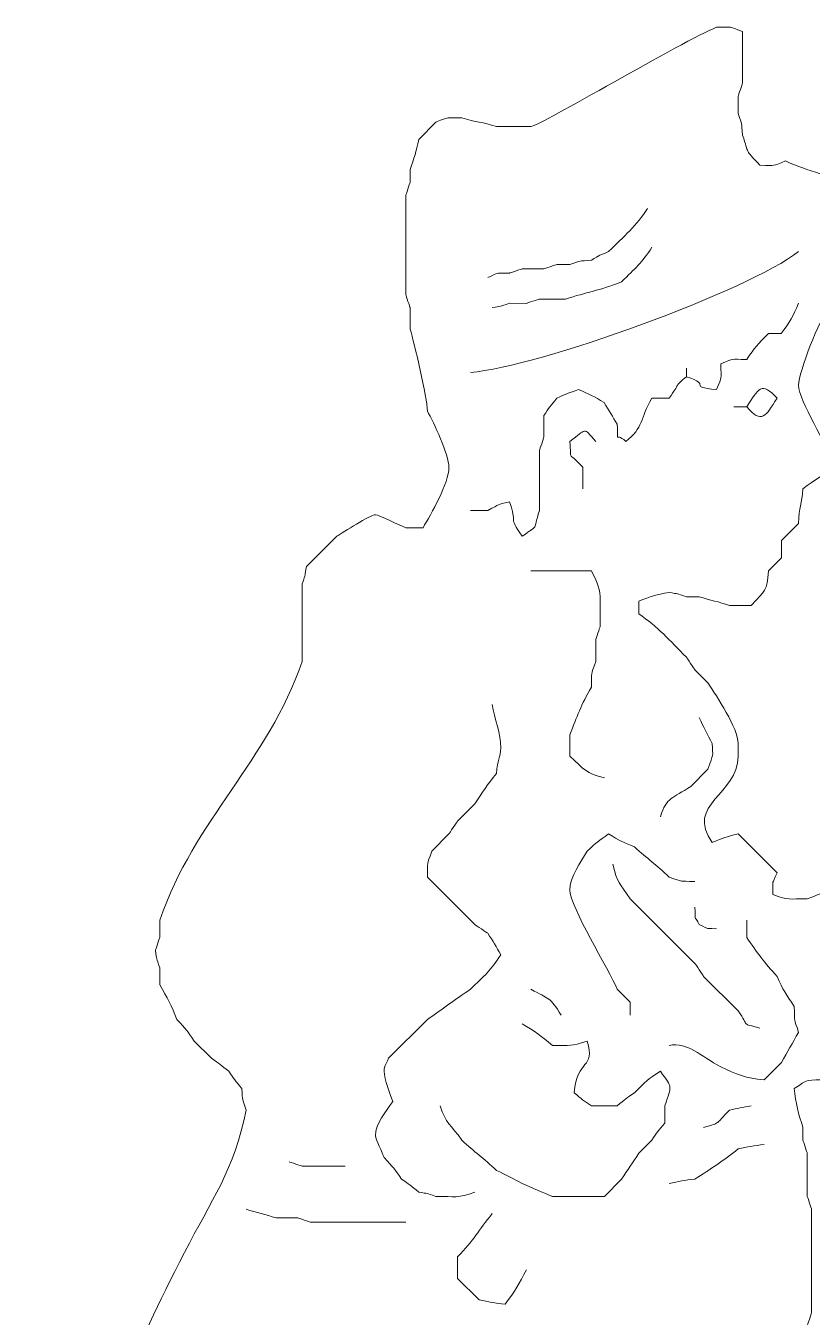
# Model space of a CAD drawing. Header units: millimetres. Extents: x -1760 to -1105, y 422 to 906.
# Drawn here: x -1758.11 to -1732.61, y 591.81 to 633.72 of the extents above; entities that cross this region are included whole.
import ezdxf

# ---------------------------------------------------------------- set-up
doc = ezdxf.new("R2010")
doc.units = ezdxf.units.MM
doc.header["$MEASUREMENT"] = 0
doc.layers.add('layer 1', color=7, linetype='Continuous')

msp = doc.modelspace()

# ---------------------------------------------------------------- linework, layer by layer
at = {"layer": 'layer 1', "color": 225, "lineweight": 0}
for points, knots in [([(-1714.4284, 573.472), (-1714.4284, 573.472), (-1714.0084, 573.052), (-1714.0084, 573.052), (-1714.0084, 573.052), (-1712.8104, 572.7995), (-1711.8244, 571.8999), (-1710.6483, 571.6519), (-1710.6483, 571.6519), (-1709.8595, 571.0294), (-1708.2519, 570.0632), (-1707.2881, 569.4119), (-1707.2881, 569.4119), (-1707.2881, 569.4119), (-1706.728, 568.8517), (-1706.728, 568.8517), (-1706.728, 568.8517), (-1706.5, 568.5108), (-1706.4707, 568.4799), (-1706.168, 568.152), (-1706.168, 568.152), (-1705.9449, 567.5953), (-1705.6082, 567.109), (-1705.6082, 566.4719), (-1705.6082, 566.4719), (-1705.6082, 566.4719), (-1705.6082, 566.0519), (-1705.6082, 566.0519), (-1705.6082, 566.0519), (-1705.6082, 566.0519), (-1705.6082, 565.2118), (-1705.6082, 565.2118), (-1705.6082, 565.2118), (-1705.612, 565.2035), (-1705.7396, 564.8153), (-1705.748, 564.7918), (-1705.748, 564.7918), (-1705.748, 564.7918), (-1705.748, 564.2318), (-1705.748, 564.2318), (-1705.748, 564.2318), (-1705.7519, 564.2235), (-1705.8796, 563.8353), (-1705.8881, 563.8116), (-1705.8881, 563.8116), (-1705.8881, 563.8116), (-1705.8881, 562.9717), (-1705.8881, 562.9717), (-1705.8881, 562.9717), (-1705.8881, 562.9717), (-1705.8883, 562.6917), (-1705.8883, 562.6917), (-1705.8883, 562.6917), (-1705.8883, 562.6917), (-1705.8881, 562.2718), (-1705.8881, 562.2718), (-1705.8881, 562.2718), (-1705.7519, 561.8608), (-1705.748, 561.2335), (-1705.748, 561.2335), (-1705.748, 561.2335), (-1705.748, 561.2335), (-1709.6566, 561.2335), (-1709.6566, 561.2335), (-1709.6566, 561.2335), (-1709.6566, 561.2335), (-1709.6494, 556.2564), (-1709.6494, 556.2564), (-1709.6494, 556.2564), (-1709.6494, 556.2564), (-1718.8663, 556.2432), (-1718.8663, 556.2432), (-1718.8663, 556.2432), (-1718.8663, 556.2432), (-1718.8736, 561.2337), (-1718.8736, 561.2337), (-1718.8736, 561.2337), (-1718.8736, 561.2337), (-1743.5502, 561.2337), (-1743.5502, 561.2337), (-1743.5502, 561.2337), (-1743.5502, 561.2337), (-1743.5428, 556.1675), (-1743.5428, 556.1675), (-1743.5428, 556.1675), (-1743.5428, 556.1675), (-1752.7599, 556.1543), (-1752.7599, 556.1543), (-1752.7599, 556.1543), (-1752.7599, 556.1543), (-1752.7674, 561.2339), (-1752.7674, 561.2339), (-1752.7674, 561.2339), (-1752.7674, 561.2339), (-1756.571, 561.2339), (-1756.571, 561.2339), (-1756.571, 561.2339), (-1756.571, 561.2339), (-1757.4109, 562.4122), (-1757.4109, 562.4122), (-1757.4109, 562.4122), (-1757.4489, 562.8928), (-1757.4058, 562.6644), (-1757.5512, 563.1121), (-1757.5512, 563.1121), (-1757.5512, 563.1121), (-1757.551, 563.532), (-1757.551, 563.532), (-1757.551, 563.532), (-1757.551, 563.532), (-1757.551, 564.232), (-1757.551, 564.232), (-1757.551, 564.232), (-1757.551, 564.232), (-1757.551, 564.792), (-1757.551, 564.792), (-1757.551, 564.792), (-1757.4169, 565.2056), (-1757.0224, 566.9044), (-1756.9908, 567.3124), (-1756.9908, 567.3124), (-1756.6115, 567.9698), (-1756.3748, 568.8311), (-1756.0503, 569.5525), (-1756.0503, 569.5525), (-1755.7162, 570.2942), (-1755.0643, 571.2395), (-1754.611, 571.9325), (-1754.611, 571.9325), (-1754.611, 571.9325), (-1753.0709, 573.4724), (-1753.0709, 573.4724), (-1753.0709, 573.4724), (-1752.5627, 573.8158), (-1752.7053, 573.6375), (-1752.371, 574.1726), (-1752.371, 574.1726), (-1752.7243, 574.7059), (-1753.13, 574.8777), (-1753.771, 575.0126), (-1753.771, 575.0126), (-1754.3122, 575.4398), (-1755.3779, 576.1247), (-1756.0111, 576.5525), (-1756.0111, 576.5525), (-1756.0111, 576.5525), (-1756.571, 577.1127), (-1756.571, 577.1127), (-1756.571, 577.1127), (-1756.9797, 577.7173), (-1758.1112, 578.9473), (-1758.1112, 579.6327), (-1758.1112, 579.6327), (-1758.1112, 579.6327), (-1758.1114, 580.0527), (-1758.1114, 580.0527), (-1758.1114, 580.0527), (-1757.1074, 583.1481), (-1756.4452, 586.2795), (-1755.1332, 589.2931), (-1755.1332, 589.2931), (-1754.3788, 591.0249), (-1753.8511, 592.2076), (-1752.9695, 593.9134), (-1752.9695, 593.9134), (-1752.1059, 595.5843), (-1751.3316, 596.6245), (-1750.9708, 598.5335), (-1750.9708, 598.5335), (-1751.107, 598.9447), (-1751.0769, 598.7912), (-1751.1109, 599.2336), (-1751.1109, 599.2336), (-1751.3097, 599.4853), (-1751.36, 599.5375), (-1751.5307, 599.7933), (-1751.5307, 599.7933), (-1751.7824, 599.9924), (-1751.8348, 600.0424), (-1752.0907, 600.2135), (-1752.0907, 600.2135), (-1752.0907, 600.2135), (-1752.6508, 600.7735), (-1752.6508, 600.7735), (-1752.6508, 600.7735), (-1752.8788, 601.1148), (-1752.9081, 601.1455), (-1753.2104, 601.4732), (-1753.2104, 601.4732), (-1753.3889, 601.9175), (-1753.5218, 602.1779), (-1753.7706, 602.5936), (-1753.7706, 602.5936), (-1753.7706, 602.5936), (-1753.7706, 603.1535), (-1753.7706, 603.1535), (-1753.7706, 603.1535), (-1753.8943, 603.4974), (-1753.8488, 603.3936), (-1753.9107, 603.7135), (-1753.9107, 603.7135), (-1753.9068, 603.7218), (-1753.7791, 604.11), (-1753.7708, 604.1335), (-1753.7708, 604.1335), (-1753.7708, 604.1335), (-1753.7706, 604.6935), (-1753.7706, 604.6935), (-1753.7706, 604.6935), (-1752.6275, 607.9969), (-1750.281, 609.8268), (-1749.1503, 613.0938), (-1749.1503, 613.0938), (-1749.1503, 613.0938), (-1749.1503, 615.6139), (-1749.1503, 615.6139), (-1749.1503, 615.6139), (-1749.0265, 615.9582), (-1749.0722, 615.8539), (-1749.0103, 616.1737), (-1749.0103, 616.1737), (-1749.0103, 616.1737), (-1748.0303, 617.1539), (-1748.0303, 617.1539), (-1748.0303, 617.1539), (-1747.8124, 617.2846), (-1746.9448, 617.8538), (-1746.7702, 617.8538), (-1746.7702, 617.8538), (-1746.6829, 617.854), (-1745.9597, 617.5021), (-1745.79, 617.434), (-1745.79, 617.434), (-1745.79, 617.434), (-1745.23, 617.4338), (-1745.23, 617.4338), (-1745.23, 617.4338), (-1744.9677, 617.8716), (-1744.39, 618.8933), (-1744.39, 619.394), (-1744.39, 619.394), (-1744.39, 619.787), (-1744.8848, 620.8586), (-1745.0901, 621.2142), (-1745.0901, 621.2142), (-1745.0996, 621.6585), (-1745.5062, 623.4305), (-1745.6499, 623.8743), (-1745.6499, 623.8743), (-1745.6499, 623.8743), (-1745.6499, 624.5744), (-1745.6499, 624.5744), (-1745.6499, 624.5744), (-1745.6538, 624.5827), (-1745.7815, 624.9711), (-1745.79, 624.9942), (-1745.79, 624.9942), (-1745.79, 624.9942), (-1745.7902, 625.9744), (-1745.7902, 625.9744), (-1745.7902, 625.9744), (-1745.7902, 625.9744), (-1745.79, 627.5144), (-1745.79, 627.5144), (-1745.79, 627.5144), (-1745.79, 627.5144), (-1745.79, 628.2145), (-1745.79, 628.2145), (-1745.79, 628.2145), (-1745.7863, 628.2228), (-1745.6584, 628.611), (-1745.6499, 628.6345), (-1745.6499, 628.6345), (-1745.6499, 628.6345), (-1745.6499, 629.0544), (-1745.6499, 629.0544), (-1745.6499, 629.0544), (-1745.5226, 629.4222), (-1745.445, 629.6374), (-1745.37, 630.0343), (-1745.37, 630.0343), (-1745.37, 630.0343), (-1744.81, 630.5945), (-1744.81, 630.5945), (-1744.81, 630.5945), (-1744.7188, 630.6358), (-1744.4764, 630.7344), (-1744.39, 630.7345), (-1744.39, 630.7345), (-1744.39, 630.7345), (-1743.97, 630.7344), (-1743.97, 630.7344), (-1743.97, 630.7344), (-1743.5352, 630.5934), (-1743.2849, 630.5954), (-1742.85, 630.4542), (-1742.85, 630.4542), (-1742.85, 630.4542), (-1742.2899, 630.4544), (-1742.2899, 630.4544), (-1742.2899, 630.4544), (-1742.2899, 630.4544), (-1741.7299, 630.4544), (-1741.7299, 630.4544), (-1741.7299, 630.4544), (-1741.4805, 630.4542), (-1736.7736, 633.2479), (-1735.7096, 633.6747), (-1735.7096, 633.6747), (-1735.1342, 633.6747), (-1735.3485, 633.7206), (-1734.8696, 633.5345), (-1734.8696, 633.5345), (-1734.8696, 633.5345), (-1734.8695, 631.8544), (-1734.8695, 631.8544), (-1734.8695, 631.8544), (-1734.8732, 631.8461), (-1735.0011, 631.4579), (-1735.0095, 631.4344), (-1735.0095, 631.4344), (-1735.0095, 631.4344), (-1735.0097, 630.8744), (-1735.0097, 630.8744), (-1735.0097, 630.8744), (-1734.8735, 630.4634), (-1734.9035, 630.6169), (-1734.8695, 630.1745), (-1734.8695, 630.1745), (-1734.6391, 629.5092), (-1734.8231, 629.7642), (-1734.3094, 629.1945), (-1734.3094, 629.1945), (-1733.7341, 629.1943), (-1733.9484, 629.1485), (-1733.4695, 629.3344), (-1733.4695, 629.3344), (-1733.061, 629.1444), (-1732.7692, 629.0597), (-1732.3494, 628.9146), (-1732.3494, 628.9146), (-1731.5409, 628.9146), (-1730.5372, 629.0491), (-1729.8294, 628.7745), (-1729.8294, 628.7745), (-1729.9043, 628.3775), (-1729.9819, 628.1621), (-1730.1089, 627.7945), (-1730.1089, 627.7945), (-1730.1089, 627.7945), (-1730.8092, 627.0942), (-1730.8092, 627.0942), (-1730.8092, 627.0942), (-1731.384, 626.9732), (-1731.2061, 627.0653), (-1731.5091, 626.6743), (-1731.5091, 626.6743), (-1731.2696, 626.2769), (-1731.3019, 626.3351), (-1730.9493, 625.9745), (-1730.9493, 625.9745), (-1730.7535, 625.3711), (-1730.7162, 625.3141), (-1730.9493, 624.7144), (-1730.9493, 624.7144), (-1731.4849, 624.5063), (-1731.4632, 624.5744), (-1732.0695, 624.5744), (-1732.0695, 624.5744), (-1732.3625, 624.2027), (-1733.0493, 622.4978), (-1733.0493, 622.0543), (-1733.0493, 622.0543), (-1733.0493, 621.5278), (-1732.0959, 620.1851), (-1731.9294, 619.3942), (-1731.9294, 619.3942), (-1732.3263, 619.0808), (-1732.5122, 619.0074), (-1732.9094, 618.6941), (-1732.9094, 618.6941), (-1732.949, 618.178), (-1733.0375, 618.1276), (-1733.0493, 617.5741), (-1733.0493, 617.5741), (-1733.0493, 617.5741), (-1733.6094, 617.0139), (-1733.6094, 617.0139), (-1733.6094, 617.0139), (-1733.6094, 617.0139), (-1733.6094, 616.454), (-1733.6094, 616.454), (-1733.6094, 616.454), (-1733.6094, 616.454), (-1734.0292, 616.0342), (-1734.0292, 616.0342), (-1734.0292, 616.0342), (-1734.0824, 615.3438), (-1734.1135, 615.4294), (-1734.5894, 614.9138), (-1734.5894, 614.9138), (-1734.5894, 614.9138), (-1735.2891, 614.914), (-1735.2891, 614.914), (-1735.2891, 614.914), (-1735.6376, 615.027), (-1735.9209, 615.081), (-1736.2693, 615.1939), (-1736.2693, 615.1939), (-1736.2693, 615.1939), (-1736.6893, 615.1941), (-1736.6893, 615.1941), (-1736.6893, 615.1941), (-1737.0332, 615.3177), (-1736.9291, 615.2722), (-1737.2491, 615.3338), (-1737.2491, 615.3338), (-1737.6617, 615.2558), (-1737.8536, 615.208), (-1738.2293, 615.054), (-1738.2293, 615.054), (-1738.2293, 615.054), (-1738.2293, 614.6339), (-1738.2293, 614.6339), (-1738.2293, 614.6339), (-1737.6285, 614.2278), (-1737.2285, 613.7733), (-1736.6893, 613.2339), (-1736.6893, 613.2339), (-1736.6801, 613.2173), (-1736.4247, 612.8377), (-1736.4092, 612.8139), (-1736.4092, 612.8139), (-1736.4092, 612.8139), (-1735.9894, 612.3937), (-1735.9894, 612.3937), (-1735.9894, 612.3937), (-1735.7078, 611.9637), (-1735.0092, 610.9235), (-1735.0092, 610.4339), (-1735.0092, 610.4339), (-1735.0092, 610.4339), (-1735.0092, 610.0139), (-1735.0092, 610.0139), (-1735.0092, 610.0139), (-1735.0092, 608.7695), (-1736.7452, 608.4712), (-1735.8493, 607.2138), (-1735.8493, 607.2138), (-1735.4667, 607.367), (-1735.4274, 607.4055), (-1735.0092, 607.4935), (-1735.0092, 607.4935), (-1735.0092, 607.4935), (-1733.7491, 606.2334), (-1733.7491, 606.2334), (-1733.7491, 606.2334), (-1733.9265, 605.7864), (-1733.8768, 606.0999), (-1733.8889, 605.5335), (-1733.8889, 605.5335), (-1733.3531, 605.3257), (-1733.3751, 605.3934), (-1732.7687, 605.3936), (-1732.7687, 605.3936), (-1730.9037, 606.039), (-1728.5841, 607.5935), (-1726.8886, 607.9137), (-1726.8886, 607.9137), (-1726.7451, 607.6708), (-1726.6135, 607.4558), (-1726.4685, 607.2138), (-1726.4685, 607.2138), (-1726.4113, 606.4832), (-1726.5888, 607.0755), (-1726.1885, 606.5135)], [0, 0, 0, 0, 0.0083333, 0.0083333, 0.0083333, 0.0083333, 0.0166667, 0.0166667, 0.0166667, 0.0166667, 0.025, 0.025, 0.025, 0.025, 0.0333333, 0.0333333, 0.0333333, 0.0333333, 0.0416667, 0.0416667, 0.0416667, 0.0416667, 0.05, 0.05, 0.05, 0.05, 0.0583333, 0.0583333, 0.0583333, 0.0583333, 0.0666667, 0.0666667, 0.0666667, 0.0666667, 0.075, 0.075, 0.075, 0.075, 0.0833333, 0.0833333, 0.0833333, 0.0833333, 0.0916667, 0.0916667, 0.0916667, 0.0916667, 0.1, 0.1, 0.1, 0.1, 0.1083333, 0.1083333, 0.1083333, 0.1083333, 0.1166667, 0.1166667, 0.1166667, 0.1166667, 0.125, 0.125, 0.125, 0.125, 0.1333333, 0.1333333, 0.1333333, 0.1333333, 0.1416667, 0.1416667, 0.1416667, 0.1416667, 0.15, 0.15, 0.15, 0.15, 0.1583333, 0.1583333, 0.1583333, 0.1583333, 0.1666667, 0.1666667, 0.1666667, 0.1666667, 0.175, 0.175, 0.175, 0.175, 0.1833333, 0.1833333, 0.1833333, 0.1833333, 0.1916667, 0.1916667, 0.1916667, 0.1916667, 0.2, 0.2, 0.2, 0.2, 0.2083333, 0.2083333, 0.2083333, 0.2083333, 0.2166667, 0.2166667, 0.2166667, 0.2166667, 0.225, 0.225, 0.225, 0.225, 0.2333333, 0.2333333, 0.2333333, 0.2333333, 0.2416667, 0.2416667, 0.2416667, 0.2416667, 0.25, 0.25, 0.25, 0.25, 0.2583333, 0.2583333, 0.2583333, 0.2583333, 0.2666667, 0.2666667, 0.2666667, 0.2666667, 0.275, 0.275, 0.275, 0.275, 0.2833333, 0.2833333, 0.2833333, 0.2833333, 0.2916667, 0.2916667, 0.2916667, 0.2916667, 0.3, 0.3, 0.3, 0.3, 0.3083333, 0.3083333, 0.3083333, 0.3083333, 0.3166667, 0.3166667, 0.3166667, 0.3166667, 0.325, 0.325, 0.325, 0.325, 0.3333333, 0.3333333, 0.3333333, 0.3333333, 0.3416667, 0.3416667, 0.3416667, 0.3416667, 0.35, 0.35, 0.35, 0.35, 0.3583333, 0.3583333, 0.3583333, 0.3583333, 0.3666667, 0.3666667, 0.3666667, 0.3666667, 0.375, 0.375, 0.375, 0.375, 0.3833333, 0.3833333, 0.3833333, 0.3833333, 0.3916667, 0.3916667, 0.3916667, 0.3916667, 0.4, 0.4, 0.4, 0.4, 0.4083333, 0.4083333, 0.4083333, 0.4083333, 0.4166667, 0.4166667, 0.4166667, 0.4166667, 0.425, 0.425, 0.425, 0.425, 0.4333333, 0.4333333, 0.4333333, 0.4333333, 0.4416667, 0.4416667, 0.4416667, 0.4416667, 0.45, 0.45, 0.45, 0.45, 0.4583333, 0.4583333, 0.4583333, 0.4583333, 0.4666667, 0.4666667, 0.4666667, 0.4666667, 0.475, 0.475, 0.475, 0.475, 0.4833333, 0.4833333, 0.4833333, 0.4833333, 0.4916667, 0.4916667, 0.4916667, 0.4916667, 0.5, 0.5, 0.5, 0.5, 0.5083333, 0.5083333, 0.5083333, 0.5083333, 0.5166667, 0.5166667, 0.5166667, 0.5166667, 0.525, 0.525, 0.525, 0.525, 0.5333333, 0.5333333, 0.5333333, 0.5333333, 0.5416667, 0.5416667, 0.5416667, 0.5416667, 0.55, 0.55, 0.55, 0.55, 0.5583333, 0.5583333, 0.5583333, 0.5583333, 0.5666667, 0.5666667, 0.5666667, 0.5666667, 0.575, 0.575, 0.575, 0.575, 0.5833333, 0.5833333, 0.5833333, 0.5833333, 0.5916667, 0.5916667, 0.5916667, 0.5916667, 0.6, 0.6, 0.6, 0.6, 0.6083333, 0.6083333, 0.6083333, 0.6083333, 0.6166667, 0.6166667, 0.6166667, 0.6166667, 0.625, 0.625, 0.625, 0.625, 0.6333333, 0.6333333, 0.6333333, 0.6333333, 0.6416667, 0.6416667, 0.6416667, 0.6416667, 0.65, 0.65, 0.65, 0.65, 0.6583333, 0.6583333, 0.6583333, 0.6583333, 0.6666667, 0.6666667, 0.6666667, 0.6666667, 0.675, 0.675, 0.675, 0.675, 0.6833333, 0.6833333, 0.6833333, 0.6833333, 0.6916667, 0.6916667, 0.6916667, 0.6916667, 0.7, 0.7, 0.7, 0.7, 0.7083333, 0.7083333, 0.7083333, 0.7083333, 0.7166667, 0.7166667, 0.7166667, 0.7166667, 0.725, 0.725, 0.725, 0.725, 0.7333333, 0.7333333, 0.7333333, 0.7333333, 0.7416667, 0.7416667, 0.7416667, 0.7416667, 0.75, 0.75, 0.75, 0.75, 0.7583333, 0.7583333, 0.7583333, 0.7583333, 0.7666667, 0.7666667, 0.7666667, 0.7666667, 0.775, 0.775, 0.775, 0.775, 0.7833333, 0.7833333, 0.7833333, 0.7833333, 0.7916667, 0.7916667, 0.7916667, 0.7916667, 0.8, 0.8, 0.8, 0.8, 0.8083333, 0.8083333, 0.8083333, 0.8083333, 0.8166667, 0.8166667, 0.8166667, 0.8166667, 0.825, 0.825, 0.825, 0.825, 0.8333333, 0.8333333, 0.8333333, 0.8333333, 0.8416667, 0.8416667, 0.8416667, 0.8416667, 0.85, 0.85, 0.85, 0.85, 0.8583333, 0.8583333, 0.8583333, 0.8583333, 0.8666667, 0.8666667, 0.8666667, 0.8666667, 0.875, 0.875, 0.875, 0.875, 0.8833333, 0.8833333, 0.8833333, 0.8833333, 0.8916667, 0.8916667, 0.8916667, 0.8916667, 0.9, 0.9, 0.9, 0.9, 0.9083333, 0.9083333, 0.9083333, 0.9083333, 0.9166667, 0.9166667, 0.9166667, 0.9166667, 0.925, 0.925, 0.925, 0.925, 0.9333333, 0.9333333, 0.9333333, 0.9333333, 0.9416667, 0.9416667, 0.9416667, 0.9416667, 0.95, 0.95, 0.95, 0.95, 0.9583333, 0.9583333, 0.9583333, 0.9583333, 0.9666667, 0.9666667, 0.9666667, 0.9666667, 0.975, 0.975, 0.975, 0.975, 0.9833333, 0.9833333, 0.9833333, 0.9833333, 1, 1, 1, 1]), ([(-1743.1299, 625.5549), (-1742.706, 625.723), (-1742.9889, 625.695), (-1742.43, 625.6948), (-1742.43, 625.6948), (-1742.4215, 625.6981), (-1742.0335, 625.8264), (-1742.01, 625.8347), (-1742.01, 625.8347), (-1742.01, 625.8347), (-1741.3101, 625.8348), (-1741.3101, 625.8348), (-1741.3101, 625.8348), (-1741.3014, 625.8382), (-1740.9134, 625.9664), (-1740.8901, 625.9747), (-1740.8901, 625.9747), (-1740.8901, 625.9747), (-1740.47, 625.9749), (-1740.47, 625.9749), (-1740.47, 625.9749), (-1740.059, 626.1111), (-1740.2123, 626.0807), (-1739.77, 626.1148), (-1739.77, 626.1148), (-1739.4993, 626.288), (-1739.4993, 626.2762), (-1739.21, 626.3949), (-1739.21, 626.3949), (-1738.7241, 626.881), (-1738.2887, 627.2413), (-1737.9499, 627.795)], [0, 0, 0, 0, 0.1111111, 0.1111111, 0.1111111, 0.1111111, 0.2222222, 0.2222222, 0.2222222, 0.2222222, 0.3333333, 0.3333333, 0.3333333, 0.3333333, 0.4444444, 0.4444444, 0.4444444, 0.4444444, 0.5555556, 0.5555556, 0.5555556, 0.5555556, 0.6666667, 0.6666667, 0.6666667, 0.6666667, 0.7777778, 0.7777778, 0.7777778, 0.7777778, 1, 1, 1, 1]), ([(-1742.9898, 624.5747), (-1742.6928, 624.6368), (-1742.7588, 624.5964), (-1742.43, 624.7148), (-1742.43, 624.7148), (-1742.43, 624.7148), (-1741.8699, 624.7146), (-1741.8699, 624.7146), (-1741.8699, 624.7146), (-1741.8615, 624.7179), (-1741.4734, 624.8462), (-1741.45, 624.8548), (-1741.45, 624.8548), (-1741.45, 624.8548), (-1740.61, 624.8546), (-1740.61, 624.8546), (-1740.61, 624.8546), (-1739.9216, 625.0781), (-1739.5187, 625.1224), (-1738.79, 625.4147), (-1738.79, 625.4147), (-1738.3533, 625.8514), (-1738.1173, 626.0324), (-1737.8099, 626.5349)], [0, 0, 0, 0, 0.1428571, 0.1428571, 0.1428571, 0.1428571, 0.2857143, 0.2857143, 0.2857143, 0.2857143, 0.4285714, 0.4285714, 0.4285714, 0.4285714, 0.5714286, 0.5714286, 0.5714286, 0.5714286, 0.7142857, 0.7142857, 0.7142857, 0.7142857, 1, 1, 1, 1]), ([(-1736.6896, 622.6145), (-1736.6896, 622.6145), (-1736.6896, 622.3346), (-1736.6896, 622.3346), (-1736.6896, 622.3346), (-1735.808, 622.06), (-1736.7175, 622.016), (-1735.7094, 621.9148), (-1735.7094, 621.9148), (-1735.5233, 622.3937), (-1735.5696, 622.179), (-1735.5694, 622.7547), (-1735.5694, 622.7547), (-1735.0905, 622.9407), (-1735.3051, 622.8948), (-1734.7294, 622.8948), (-1734.7294, 622.8948), (-1734.4636, 623.2881), (-1734.3897, 623.3666), (-1734.0293, 623.7348), (-1734.0293, 623.7348), (-1734.0293, 623.7348), (-1733.6095, 623.7349), (-1733.6095, 623.7349), (-1733.6095, 623.7349), (-1733.3374, 624.0798), (-1733.2218, 624.3445), (-1733.0495, 624.7149)], [0, 0, 0, 0, 0.125, 0.125, 0.125, 0.125, 0.25, 0.25, 0.25, 0.25, 0.375, 0.375, 0.375, 0.375, 0.5, 0.5, 0.5, 0.5, 0.625, 0.625, 0.625, 0.625, 0.75, 0.75, 0.75, 0.75, 1, 1, 1, 1]), ([(-1743.6899, 617.9944), (-1743.6899, 617.9944), (-1743.1299, 617.9944), (-1743.1299, 617.9944), (-1743.1299, 617.9944), (-1742.7104, 618.2144), (-1742.8556, 618.1611), (-1742.43, 618.2743), (-1742.43, 618.2743), (-1742.146, 617.5432), (-1742.4972, 617.8383), (-1742.0102, 617.1543), (-1742.0102, 617.1543), (-1741.4265, 617.5917), (-1741.7029, 617.2631), (-1741.45, 617.9942), (-1741.45, 617.9942), (-1741.45, 617.9942), (-1741.45, 619.9542), (-1741.45, 619.9542), (-1741.45, 619.9542), (-1741.4461, 619.9625), (-1741.3186, 620.3509), (-1741.3101, 620.3744), (-1741.3101, 620.3744), (-1741.3101, 620.3744), (-1741.3103, 621.0745), (-1741.3103, 621.0745), (-1741.3103, 621.0745), (-1741.1404, 621.3394), (-1741.0947, 621.3809), (-1740.8901, 621.6343), (-1740.8901, 621.6343), (-1740.6058, 621.7694), (-1740.4895, 621.8107), (-1740.19, 621.9144), (-1740.19, 621.9144), (-1739.8141, 621.7636), (-1739.7013, 621.7047), (-1739.3501, 621.4943), (-1739.3501, 621.4943), (-1739.2068, 621.2512), (-1739.0751, 621.0364), (-1738.9301, 620.7942), (-1738.9301, 620.7942), (-1738.8729, 620.0654), (-1739.0661, 620.5915), (-1738.6502, 620.2345), (-1738.6502, 620.2345), (-1738.0827, 620.6744), (-1738.1868, 620.9819), (-1737.81, 621.6343), (-1737.81, 621.6343), (-1737.81, 621.6343), (-1737.2502, 621.6345), (-1737.2502, 621.6345), (-1737.2502, 621.6345), (-1736.8785, 622.1411), (-1737.0838, 622.0067), (-1736.6903, 622.3344)], [0, 0, 0, 0, 0.0625, 0.0625, 0.0625, 0.0625, 0.125, 0.125, 0.125, 0.125, 0.1875, 0.1875, 0.1875, 0.1875, 0.25, 0.25, 0.25, 0.25, 0.3125, 0.3125, 0.3125, 0.3125, 0.375, 0.375, 0.375, 0.375, 0.4375, 0.4375, 0.4375, 0.4375, 0.5, 0.5, 0.5, 0.5, 0.5625, 0.5625, 0.5625, 0.5625, 0.625, 0.625, 0.625, 0.625, 0.6875, 0.6875, 0.6875, 0.6875, 0.75, 0.75, 0.75, 0.75, 0.8125, 0.8125, 0.8125, 0.8125, 0.875, 0.875, 0.875, 0.875, 1, 1, 1, 1]), ([(-1734.7294, 621.3546), (-1734.2415, 620.7864), (-1734.1158, 621.0489), (-1733.7494, 621.6343), (-1733.7494, 621.6343), (-1734.2373, 622.2025), (-1734.3631, 621.94), (-1734.7294, 621.3546), (-1734.7294, 621.3546), (-1734.7294, 621.3546), (-1735.1494, 621.3544), (-1735.1494, 621.3544)], [0, 0, 0, 0, 0.25, 0.25, 0.25, 0.25, 0.5, 0.5, 0.5, 0.5, 1, 1, 1, 1]), ([(-1740.0498, 618.6943), (-1740.0498, 618.6943), (-1740.0498, 619.3944), (-1740.0498, 619.3944), (-1740.0498, 619.3944), (-1740.5894, 619.9934), (-1740.4003, 619.5288), (-1740.4696, 620.2343), (-1740.4696, 620.2343), (-1739.9103, 620.6328), (-1740.0486, 620.7224), (-1739.6296, 620.2345)], [0, 0, 0, 0, 0.25, 0.25, 0.25, 0.25, 0.5, 0.5, 0.5, 0.5, 1, 1, 1, 1]), ([(-1741.7297, 616.0344), (-1741.7297, 616.0344), (-1739.7699, 616.0342), (-1739.7699, 616.0342), (-1739.7699, 616.0342), (-1739.6429, 615.7615), (-1739.4898, 615.5289), (-1739.4898, 615.1942), (-1739.4898, 615.1942), (-1739.4898, 615.1942), (-1739.4898, 614.2141), (-1739.4898, 614.2141), (-1739.4898, 614.2141), (-1739.4936, 614.2058), (-1739.6215, 613.8177), (-1739.6298, 613.7941), (-1739.6298, 613.7941), (-1739.6298, 613.7941), (-1739.6298, 613.0942), (-1739.6298, 613.0942), (-1739.6298, 613.0942), (-1739.79, 612.5999), (-1739.7579, 612.8047), (-1739.7697, 612.2542), (-1739.7697, 612.2542), (-1740.0997, 611.7035), (-1740.2371, 611.2945), (-1740.47, 610.714), (-1740.47, 610.714), (-1740.47, 610.714), (-1740.4696, 610.0141), (-1740.4696, 610.0141), (-1740.4696, 610.0141), (-1740.0038, 609.5841), (-1739.9392, 609.4708), (-1739.3495, 609.3142)], [0, 0, 0, 0, 0.1, 0.1, 0.1, 0.1, 0.2, 0.2, 0.2, 0.2, 0.3, 0.3, 0.3, 0.3, 0.4, 0.4, 0.4, 0.4, 0.5, 0.5, 0.5, 0.5, 0.6, 0.6, 0.6, 0.6, 0.7, 0.7, 0.7, 0.7, 0.8, 0.8, 0.8, 0.8, 1, 1, 1, 1]), ([(-1743.55, 595.8731), (-1744.1012, 595.6591), (-1744.1894, 595.733), (-1744.8102, 595.733), (-1744.8102, 595.733), (-1745.1541, 595.8569), (-1745.05, 595.8112), (-1745.37, 595.8733), (-1745.37, 595.8733), (-1745.6217, 596.0721), (-1745.6741, 596.1221), (-1745.93, 596.2931), (-1745.93, 596.2931), (-1746.1581, 596.6344), (-1746.1874, 596.6652), (-1746.4901, 596.9931), (-1746.4901, 596.9931), (-1746.5449, 597.1267), (-1746.77, 597.6082), (-1746.77, 597.6931), (-1746.77, 597.6931), (-1746.77, 598.1365), (-1746.4474, 598.4499), (-1746.21, 598.8131), (-1746.21, 598.8131), (-1746.2997, 599.0724), (-1746.4899, 599.5254), (-1746.4899, 599.7931), (-1746.4899, 599.7931), (-1746.4899, 600.0057), (-1746.4461, 599.9457), (-1746.35, 600.2131), (-1746.35, 600.2131), (-1746.35, 600.2131), (-1745.0899, 601.4732), (-1745.0899, 601.4732), (-1745.0899, 601.4732), (-1744.6147, 601.7946), (-1744.1707, 602.1387), (-1743.6899, 602.4534), (-1743.6899, 602.4534), (-1743.2528, 602.8901), (-1743.0172, 603.0711), (-1742.7097, 603.5735), (-1742.7097, 603.5735), (-1742.8507, 603.8419), (-1742.9614, 604.0164), (-1743.1297, 604.2736), (-1743.1297, 604.2736), (-1743.1463, 604.2834), (-1743.5259, 604.5383), (-1743.5497, 604.5537), (-1743.5497, 604.5537), (-1743.5497, 604.5537), (-1745.0899, 606.0937), (-1745.0899, 606.0937), (-1745.0899, 606.0937), (-1745.0779, 606.6442), (-1745.1102, 606.4392), (-1744.9498, 606.9337), (-1744.9498, 606.9337), (-1744.9498, 606.9337), (-1744.3898, 607.4935), (-1744.3898, 607.4935), (-1744.3898, 607.4935), (-1744.3808, 607.5103), (-1744.1251, 607.8897), (-1744.1099, 607.9137), (-1744.1099, 607.9137), (-1744.1099, 607.9137), (-1743.5499, 608.4737), (-1743.5499, 608.4737), (-1743.5499, 608.4737), (-1743.3107, 608.8393), (-1743.1369, 609.0995), (-1742.85, 609.4537), (-1742.85, 609.4537), (-1742.8143, 609.918), (-1742.7099, 609.9603), (-1742.7099, 610.2937), (-1742.7099, 610.2937), (-1742.7099, 610.7366), (-1742.9045, 611.2412), (-1742.9902, 611.6938)], [0, 0, 0, 0, 0.0454545, 0.0454545, 0.0454545, 0.0454545, 0.0909091, 0.0909091, 0.0909091, 0.0909091, 0.1363636, 0.1363636, 0.1363636, 0.1363636, 0.1818182, 0.1818182, 0.1818182, 0.1818182, 0.2272727, 0.2272727, 0.2272727, 0.2272727, 0.2727273, 0.2727273, 0.2727273, 0.2727273, 0.3181818, 0.3181818, 0.3181818, 0.3181818, 0.3636364, 0.3636364, 0.3636364, 0.3636364, 0.4090909, 0.4090909, 0.4090909, 0.4090909, 0.4545455, 0.4545455, 0.4545455, 0.4545455, 0.5, 0.5, 0.5, 0.5, 0.5454545, 0.5454545, 0.5454545, 0.5454545, 0.5909091, 0.5909091, 0.5909091, 0.5909091, 0.6363636, 0.6363636, 0.6363636, 0.6363636, 0.6818182, 0.6818182, 0.6818182, 0.6818182, 0.7272727, 0.7272727, 0.7272727, 0.7272727, 0.7727273, 0.7727273, 0.7727273, 0.7727273, 0.8181818, 0.8181818, 0.8181818, 0.8181818, 0.8636364, 0.8636364, 0.8636364, 0.8636364, 0.9090909, 0.9090909, 0.9090909, 0.9090909, 1, 1, 1, 1]), ([(-1737.5297, 608.0539), (-1737.3428, 608.6896), (-1737.1297, 608.6545), (-1736.5496, 609.0337), (-1736.5496, 609.0337), (-1736.5496, 609.0337), (-1735.9897, 609.5939), (-1735.9897, 609.5939), (-1735.9897, 609.5939), (-1735.8034, 610.1321), (-1735.8301, 609.9689), (-1735.8498, 610.4339), (-1735.8498, 610.4339), (-1735.9961, 610.7076), (-1736.1493, 610.9888), (-1736.2698, 611.2739)], [0, 0, 0, 0, 0.2, 0.2, 0.2, 0.2, 0.4, 0.4, 0.4, 0.4, 0.6, 0.6, 0.6, 0.6, 1, 1, 1, 1]), ([(-1738.5098, 601.6133), (-1738.5098, 601.6133), (-1738.5096, 602.0333), (-1738.5096, 602.0333), (-1738.5096, 602.0333), (-1738.5096, 602.0333), (-1738.9296, 602.4532), (-1738.9296, 602.4532), (-1738.9296, 602.4532), (-1739.1991, 603.0903), (-1740.4696, 605.1513), (-1740.4696, 605.6734), (-1740.4696, 605.6734), (-1740.47, 606.0773), (-1740.1126, 606.595), (-1739.9097, 606.9337), (-1739.9097, 606.9337), (-1739.581, 607.2367), (-1739.5492, 607.264), (-1739.2097, 607.4935), (-1739.2097, 607.4935), (-1738.8587, 607.2833), (-1738.7456, 607.2245), (-1738.3697, 607.0737), (-1738.3697, 607.0737), (-1737.9552, 606.6913), (-1737.67, 606.5047), (-1737.2495, 606.0935), (-1737.2495, 606.0935), (-1736.7552, 605.9332), (-1736.9598, 605.9653), (-1736.4095, 605.9535)], [0, 0, 0, 0, 0.1111111, 0.1111111, 0.1111111, 0.1111111, 0.2222222, 0.2222222, 0.2222222, 0.2222222, 0.3333333, 0.3333333, 0.3333333, 0.3333333, 0.4444444, 0.4444444, 0.4444444, 0.4444444, 0.5555556, 0.5555556, 0.5555556, 0.5555556, 0.6666667, 0.6666667, 0.6666667, 0.6666667, 0.7777778, 0.7777778, 0.7777778, 0.7777778, 1, 1, 1, 1]), ([(-1739.0698, 606.5135), (-1738.9368, 605.8826), (-1738.8539, 605.92), (-1738.5098, 605.3936), (-1738.5098, 605.3936), (-1738.5098, 605.3936), (-1736.4097, 603.2934), (-1736.4097, 603.2934), (-1736.4097, 603.2934), (-1736.4007, 603.2768), (-1736.1449, 602.8974), (-1736.1298, 602.8734), (-1736.1298, 602.8734), (-1736.1298, 602.8734), (-1735.0097, 601.7533), (-1735.0097, 601.7533), (-1735.0097, 601.7533), (-1734.6282, 601.2012), (-1734.9289, 601.3753), (-1734.3096, 601.1935)], [0, 0, 0, 0, 0.1666667, 0.1666667, 0.1666667, 0.1666667, 0.3333333, 0.3333333, 0.3333333, 0.3333333, 0.5, 0.5, 0.5, 0.5, 0.6666667, 0.6666667, 0.6666667, 0.6666667, 1, 1, 1, 1]), ([(-1736.4095, 605.1135), (-1736.4095, 604.5914), (-1736.3996, 604.8555), (-1736.2698, 604.5535), (-1736.2698, 604.5535), (-1735.865, 604.3792), (-1736.2187, 604.4536), (-1735.7096, 604.4136)], [0, 0, 0, 0, 0.3333333, 0.3333333, 0.3333333, 0.3333333, 1, 1, 1, 1]), ([(-1737.2495, 600.6333), (-1736.6326, 600.7428), (-1736.2303, 600.287), (-1735.5694, 599.9334), (-1735.5694, 599.9334), (-1735.0681, 599.7002), (-1734.7559, 599.5585), (-1734.1694, 599.5134), (-1734.1694, 599.5134), (-1734.1694, 599.5134), (-1733.6094, 600.0736), (-1733.6094, 600.0736), (-1733.6094, 600.0736), (-1733.4044, 600.4161), (-1733.2545, 600.711), (-1733.0493, 601.0534), (-1733.0493, 601.0534), (-1733.2095, 601.548), (-1733.1774, 601.343), (-1733.1894, 601.8934), (-1733.1894, 601.8934), (-1733.4594, 602.3065), (-1733.5568, 602.4183), (-1733.7494, 602.8736), (-1733.7494, 602.8736), (-1734.1329, 603.2893), (-1734.4285, 603.6885), (-1734.7294, 604.1337), (-1734.7294, 604.1337), (-1734.7294, 604.1337), (-1734.7296, 604.6937), (-1734.7296, 604.6937)], [0, 0, 0, 0, 0.1111111, 0.1111111, 0.1111111, 0.1111111, 0.2222222, 0.2222222, 0.2222222, 0.2222222, 0.3333333, 0.3333333, 0.3333333, 0.3333333, 0.4444444, 0.4444444, 0.4444444, 0.4444444, 0.5555556, 0.5555556, 0.5555556, 0.5555556, 0.6666667, 0.6666667, 0.6666667, 0.6666667, 0.7777778, 0.7777778, 0.7777778, 0.7777778, 1, 1, 1, 1]), ([(-1744.6701, 598.6732), (-1744.4988, 598.0776), (-1744.3223, 598.0746), (-1743.97, 597.5534), (-1743.97, 597.5534), (-1743.5559, 597.1706), (-1743.2703, 596.9843), (-1742.85, 596.5732), (-1742.85, 596.5732), (-1742.5651, 596.4527), (-1742.2836, 596.2994), (-1742.01, 596.153), (-1742.01, 596.153), (-1741.6784, 595.999), (-1741.3683, 595.8687), (-1741.0298, 595.733), (-1741.0298, 595.733), (-1741.0298, 595.733), (-1739.3497, 595.733), (-1739.3497, 595.733), (-1739.3497, 595.733), (-1739.3497, 595.733), (-1738.79, 596.2932), (-1738.79, 596.2932), (-1738.79, 596.2932), (-1738.6043, 596.5767), (-1738.4154, 596.8496), (-1738.2298, 597.1332), (-1738.2298, 597.1332), (-1738.2298, 597.1332), (-1737.8097, 597.5534), (-1737.8097, 597.5534), (-1737.8097, 597.5534), (-1737.6402, 597.8183), (-1737.5943, 597.8597), (-1737.3899, 598.1132), (-1737.3899, 598.1132), (-1737.3899, 598.1132), (-1737.3899, 598.6732), (-1737.3899, 598.6732), (-1737.3899, 598.6732), (-1737.1646, 599.3684), (-1737.1188, 599.2165), (-1737.5299, 599.7933), (-1737.5299, 599.7933), (-1737.9649, 599.5271), (-1737.9857, 599.4774), (-1738.3701, 599.0932), (-1738.3701, 599.0932), (-1738.6348, 598.9235), (-1738.6761, 598.8779), (-1738.9297, 598.6734), (-1738.9297, 598.6734), (-1738.9297, 598.6734), (-1739.7697, 598.6732), (-1739.7697, 598.6732), (-1739.7697, 598.6732), (-1740.0346, 598.8429), (-1740.0761, 598.8888), (-1740.3297, 599.0934), (-1740.3297, 599.0934), (-1740.2435, 600.2168), (-1739.6228, 599.852), (-1739.9097, 600.7733), (-1739.9097, 600.7733), (-1740.4634, 600.5941), (-1740.42, 600.6333), (-1741.0298, 600.6333), (-1741.0298, 600.6333), (-1741.3822, 600.919), (-1741.6336, 601.1116), (-1742.01, 601.3335)], [0, 0, 0, 0, 0.0526316, 0.0526316, 0.0526316, 0.0526316, 0.1052632, 0.1052632, 0.1052632, 0.1052632, 0.1578947, 0.1578947, 0.1578947, 0.1578947, 0.2105263, 0.2105263, 0.2105263, 0.2105263, 0.2631579, 0.2631579, 0.2631579, 0.2631579, 0.3157895, 0.3157895, 0.3157895, 0.3157895, 0.3684211, 0.3684211, 0.3684211, 0.3684211, 0.4210526, 0.4210526, 0.4210526, 0.4210526, 0.4736842, 0.4736842, 0.4736842, 0.4736842, 0.5263158, 0.5263158, 0.5263158, 0.5263158, 0.5789474, 0.5789474, 0.5789474, 0.5789474, 0.6315789, 0.6315789, 0.6315789, 0.6315789, 0.6842105, 0.6842105, 0.6842105, 0.6842105, 0.7368421, 0.7368421, 0.7368421, 0.7368421, 0.7894737, 0.7894737, 0.7894737, 0.7894737, 0.8421053, 0.8421053, 0.8421053, 0.8421053, 0.8947368, 0.8947368, 0.8947368, 0.8947368, 1, 1, 1, 1]), ([(-1726.7489, 601.3333), (-1726.8108, 601.0134), (-1726.7652, 601.1176), (-1726.889, 600.7733), (-1726.889, 600.7733), (-1726.889, 600.7733), (-1726.889, 600.2133), (-1726.889, 600.2133), (-1726.889, 600.2133), (-1727.0451, 599.9487), (-1727.0597, 599.9568), (-1727.1689, 599.6536), (-1727.1689, 599.6536), (-1727.1689, 599.6536), (-1727.1689, 599.0936), (-1727.1689, 599.0936), (-1727.1689, 599.0936), (-1727.1689, 599.0936), (-1727.1689, 598.1134), (-1727.1689, 598.1134), (-1727.1689, 598.1134), (-1727.1774, 598.0899), (-1727.3051, 597.7017), (-1727.309, 597.6934), (-1727.309, 597.6934), (-1727.309, 597.6934), (-1727.309, 597.1336), (-1727.309, 597.1336), (-1727.309, 597.1336), (-1727.3174, 597.1099), (-1727.4451, 596.7217), (-1727.449, 596.7134), (-1727.449, 596.7134), (-1727.449, 596.7134), (-1727.4492, 596.1534), (-1727.4492, 596.1534), (-1727.4492, 596.1534), (-1727.4575, 596.1299), (-1727.5854, 595.7417), (-1727.5887, 595.7334), (-1727.5887, 595.7334), (-1727.5887, 595.7334), (-1727.5887, 595.3134), (-1727.5887, 595.3134), (-1727.5887, 595.3134), (-1727.7593, 594.7885), (-1727.8168, 594.3285), (-1728.0089, 593.7735), (-1728.0089, 593.7735), (-1728.0089, 593.7735), (-1728.0089, 593.2135), (-1728.0089, 593.2135), (-1728.0089, 593.2135), (-1728.1147, 592.8944), (-1728.086, 592.954), (-1728.1489, 592.6537), (-1728.1489, 592.6537), (-1728.1489, 592.6537), (-1728.5689, 592.2335), (-1728.5689, 592.2335), (-1728.5689, 592.2335), (-1728.5689, 592.2335), (-1728.5689, 591.6735), (-1728.5689, 591.6735), (-1728.5689, 591.6735), (-1728.3592, 591.1505), (-1728.0147, 590.6818), (-1727.869, 590.1336), (-1727.869, 590.1336), (-1727.869, 590.1336), (-1727.869, 590.1336), (-1727.869, 590.1336), (-1727.869, 590.1336), (-1728.3186, 589.8738), (-1728.4133, 589.8934), (-1728.8488, 589.5736), (-1728.8488, 589.5736), (-1728.8488, 589.5736), (-1728.8488, 589.5736), (-1728.8488, 589.5736), (-1728.8488, 589.5736), (-1729.2663, 589.7678), (-1729.6823, 589.9622), (-1730.1089, 590.1336), (-1730.1089, 590.1336), (-1730.6718, 590.1334), (-1730.386, 590.1578), (-1730.8092, 589.9934), (-1730.8092, 589.9934), (-1730.9951, 589.5145), (-1730.9491, 589.7288), (-1730.9493, 589.1534), (-1730.9493, 589.1534), (-1731.528, 588.6317), (-1731.7705, 588.4542), (-1732.4893, 588.7334), (-1732.4893, 588.7334), (-1732.7077, 589.2965), (-1732.629, 589.4991), (-1732.629, 590.1338), (-1732.629, 590.1338), (-1732.633, 590.1421), (-1732.7606, 590.5301), (-1732.769, 590.5538), (-1732.769, 590.5538), (-1732.769, 590.5538), (-1732.769, 591.5338), (-1732.769, 591.5338), (-1732.769, 591.5338), (-1732.7653, 591.5421), (-1732.6375, 591.9305), (-1732.629, 591.9536), (-1732.629, 591.9536), (-1732.629, 591.9536), (-1732.629, 593.2137), (-1732.629, 593.2137), (-1732.629, 593.2137), (-1732.629, 593.2137), (-1732.629, 593.6337), (-1732.629, 593.6337), (-1732.629, 593.6337), (-1732.629, 593.6337), (-1732.629, 595.3138), (-1732.629, 595.3138), (-1732.629, 595.3138), (-1732.633, 595.3221), (-1732.7606, 595.7105), (-1732.769, 595.7337), (-1732.769, 595.7337), (-1732.769, 595.7337), (-1732.769, 597.1339), (-1732.769, 597.1339), (-1732.769, 597.1339), (-1732.7729, 597.1422), (-1732.9008, 597.5306), (-1732.9093, 597.5539), (-1732.9093, 597.5539), (-1732.9093, 597.5539), (-1732.9093, 597.9739), (-1732.9093, 597.9739), (-1732.9093, 597.9739), (-1733.0442, 598.3896), (-1733.1539, 598.7725), (-1733.1892, 599.234), (-1733.1892, 599.234), (-1732.8736, 599.4201), (-1732.8906, 599.5139), (-1732.4895, 599.5141), (-1732.4895, 599.5141), (-1732.4895, 599.5141), (-1732.2092, 599.5141), (-1732.2092, 599.5141), (-1732.2092, 599.5141), (-1731.6238, 599.5139), (-1731.4565, 599.2837), (-1730.8092, 599.234), (-1730.8092, 599.234), (-1730.3935, 598.9851), (-1730.1333, 598.8521), (-1729.689, 598.6741), (-1729.689, 598.6741), (-1729.2482, 598.2672), (-1729.2027, 598.2381), (-1728.709, 597.9742), (-1728.709, 597.9742), (-1728.709, 597.9742), (-1728.289, 597.9742), (-1728.289, 597.9742), (-1728.289, 597.9742), (-1728.002, 598.3279), (-1727.8279, 598.5884), (-1727.5887, 598.9541), (-1727.5887, 598.9541), (-1727.5802, 598.959), (-1727.1924, 599.0856), (-1727.1689, 599.0943)], [0, 0, 0, 0, 0.0222222, 0.0222222, 0.0222222, 0.0222222, 0.0444444, 0.0444444, 0.0444444, 0.0444444, 0.0666667, 0.0666667, 0.0666667, 0.0666667, 0.0888889, 0.0888889, 0.0888889, 0.0888889, 0.1111111, 0.1111111, 0.1111111, 0.1111111, 0.1333333, 0.1333333, 0.1333333, 0.1333333, 0.1555556, 0.1555556, 0.1555556, 0.1555556, 0.1777778, 0.1777778, 0.1777778, 0.1777778, 0.2, 0.2, 0.2, 0.2, 0.2222222, 0.2222222, 0.2222222, 0.2222222, 0.2444444, 0.2444444, 0.2444444, 0.2444444, 0.2666667, 0.2666667, 0.2666667, 0.2666667, 0.2888889, 0.2888889, 0.2888889, 0.2888889, 0.3111111, 0.3111111, 0.3111111, 0.3111111, 0.3333333, 0.3333333, 0.3333333, 0.3333333, 0.3555556, 0.3555556, 0.3555556, 0.3555556, 0.3777778, 0.3777778, 0.3777778, 0.3777778, 0.4, 0.4, 0.4, 0.4, 0.4222222, 0.4222222, 0.4222222, 0.4222222, 0.4444444, 0.4444444, 0.4444444, 0.4444444, 0.4666667, 0.4666667, 0.4666667, 0.4666667, 0.4888889, 0.4888889, 0.4888889, 0.4888889, 0.5111111, 0.5111111, 0.5111111, 0.5111111, 0.5333333, 0.5333333, 0.5333333, 0.5333333, 0.5555556, 0.5555556, 0.5555556, 0.5555556, 0.5777778, 0.5777778, 0.5777778, 0.5777778, 0.6, 0.6, 0.6, 0.6, 0.6222222, 0.6222222, 0.6222222, 0.6222222, 0.6444444, 0.6444444, 0.6444444, 0.6444444, 0.6666667, 0.6666667, 0.6666667, 0.6666667, 0.6888889, 0.6888889, 0.6888889, 0.6888889, 0.7111111, 0.7111111, 0.7111111, 0.7111111, 0.7333333, 0.7333333, 0.7333333, 0.7333333, 0.7555556, 0.7555556, 0.7555556, 0.7555556, 0.7777778, 0.7777778, 0.7777778, 0.7777778, 0.8, 0.8, 0.8, 0.8, 0.8222222, 0.8222222, 0.8222222, 0.8222222, 0.8444444, 0.8444444, 0.8444444, 0.8444444, 0.8666667, 0.8666667, 0.8666667, 0.8666667, 0.8888889, 0.8888889, 0.8888889, 0.8888889, 0.9111111, 0.9111111, 0.9111111, 0.9111111, 0.9333333, 0.9333333, 0.9333333, 0.9333333, 0.9555556, 0.9555556, 0.9555556, 0.9555556, 1, 1, 1, 1]), ([(-1736.1298, 597.9733), (-1735.5313, 598.1453), (-1735.7874, 598.0462), (-1735.2894, 598.5332), (-1735.2894, 598.5332), (-1735.0102, 598.5873), (-1734.8693, 598.6205), (-1734.5897, 598.6731)], [0, 0, 0, 0, 0.3333333, 0.3333333, 0.3333333, 0.3333333, 1, 1, 1, 1]), ([(-1737.2495, 596.1532), (-1736.9383, 596.2119), (-1736.7418, 596.2677), (-1736.4095, 596.2932), (-1736.4095, 596.2932), (-1735.923, 596.6114), (-1735.4738, 596.8967), (-1735.0095, 597.2733), (-1735.0095, 597.2733), (-1734.6982, 597.3322), (-1734.5019, 597.3879), (-1734.1696, 597.4131)], [0, 0, 0, 0, 0.25, 0.25, 0.25, 0.25, 0.5, 0.5, 0.5, 0.5, 1, 1, 1, 1]), ([(-1749.5703, 596.8533), (-1749.5585, 596.8483), (-1749.1623, 596.7189), (-1749.1505, 596.7134), (-1749.1505, 596.7134), (-1749.1505, 596.7134), (-1747.7502, 596.7134), (-1747.7502, 596.7134)], [0, 0, 0, 0, 0.3333333, 0.3333333, 0.3333333, 0.3333333, 1, 1, 1, 1]), ([(-1750.9707, 595.3131), (-1750.6221, 595.2003), (-1750.3388, 595.1462), (-1749.9905, 595.0331), (-1749.9905, 595.0331), (-1749.9905, 595.0331), (-1749.2906, 595.0333), (-1749.2906, 595.0333), (-1749.2906, 595.0333), (-1749.2818, 595.03), (-1748.8939, 594.9015), (-1748.8706, 594.8933), (-1748.8706, 594.8933), (-1748.8706, 594.8933), (-1745.7903, 594.8931), (-1745.7903, 594.8931)], [0, 0, 0, 0, 0.2, 0.2, 0.2, 0.2, 0.4, 0.4, 0.4, 0.4, 0.6, 0.6, 0.6, 0.6, 1, 1, 1, 1]), ([(-1742.9898, 595.173), (-1743.4271, 594.6343), (-1743.5821, 594.3126), (-1744.1101, 593.7732), (-1744.1101, 593.7732), (-1744.1101, 593.7732), (-1744.1101, 593.0731), (-1744.1101, 593.0731), (-1744.1101, 593.0731), (-1744.1101, 593.0731), (-1743.4102, 592.3732), (-1743.4102, 592.3732), (-1743.4102, 592.3732), (-1743.0988, 592.3141), (-1742.9025, 592.2587), (-1742.5702, 592.2333), (-1742.5702, 592.2333), (-1742.2391, 592.6526), (-1742.11, 592.9048), (-1741.8701, 593.3532)], [0, 0, 0, 0, 0.1666667, 0.1666667, 0.1666667, 0.1666667, 0.3333333, 0.3333333, 0.3333333, 0.3333333, 0.5, 0.5, 0.5, 0.5, 0.6666667, 0.6666667, 0.6666667, 0.6666667, 1, 1, 1, 1])]:
    msp.add_open_spline(points, degree=3, knots=knots, dxfattribs=at)
for points in [[(-1743.6899, 622.4746), (-1741.4919, 622.6434), (-1734.6384, 625.1406), (-1733.0493, 626.3947)], [(-1741.7297, 602.4536), (-1741.1307, 602.1331), (-1741.1168, 602.2005), (-1740.7497, 601.6136)]]:
    msp.add_open_spline(points, degree=3, dxfattribs=at)

doc.saveas('drawing.dxf')
